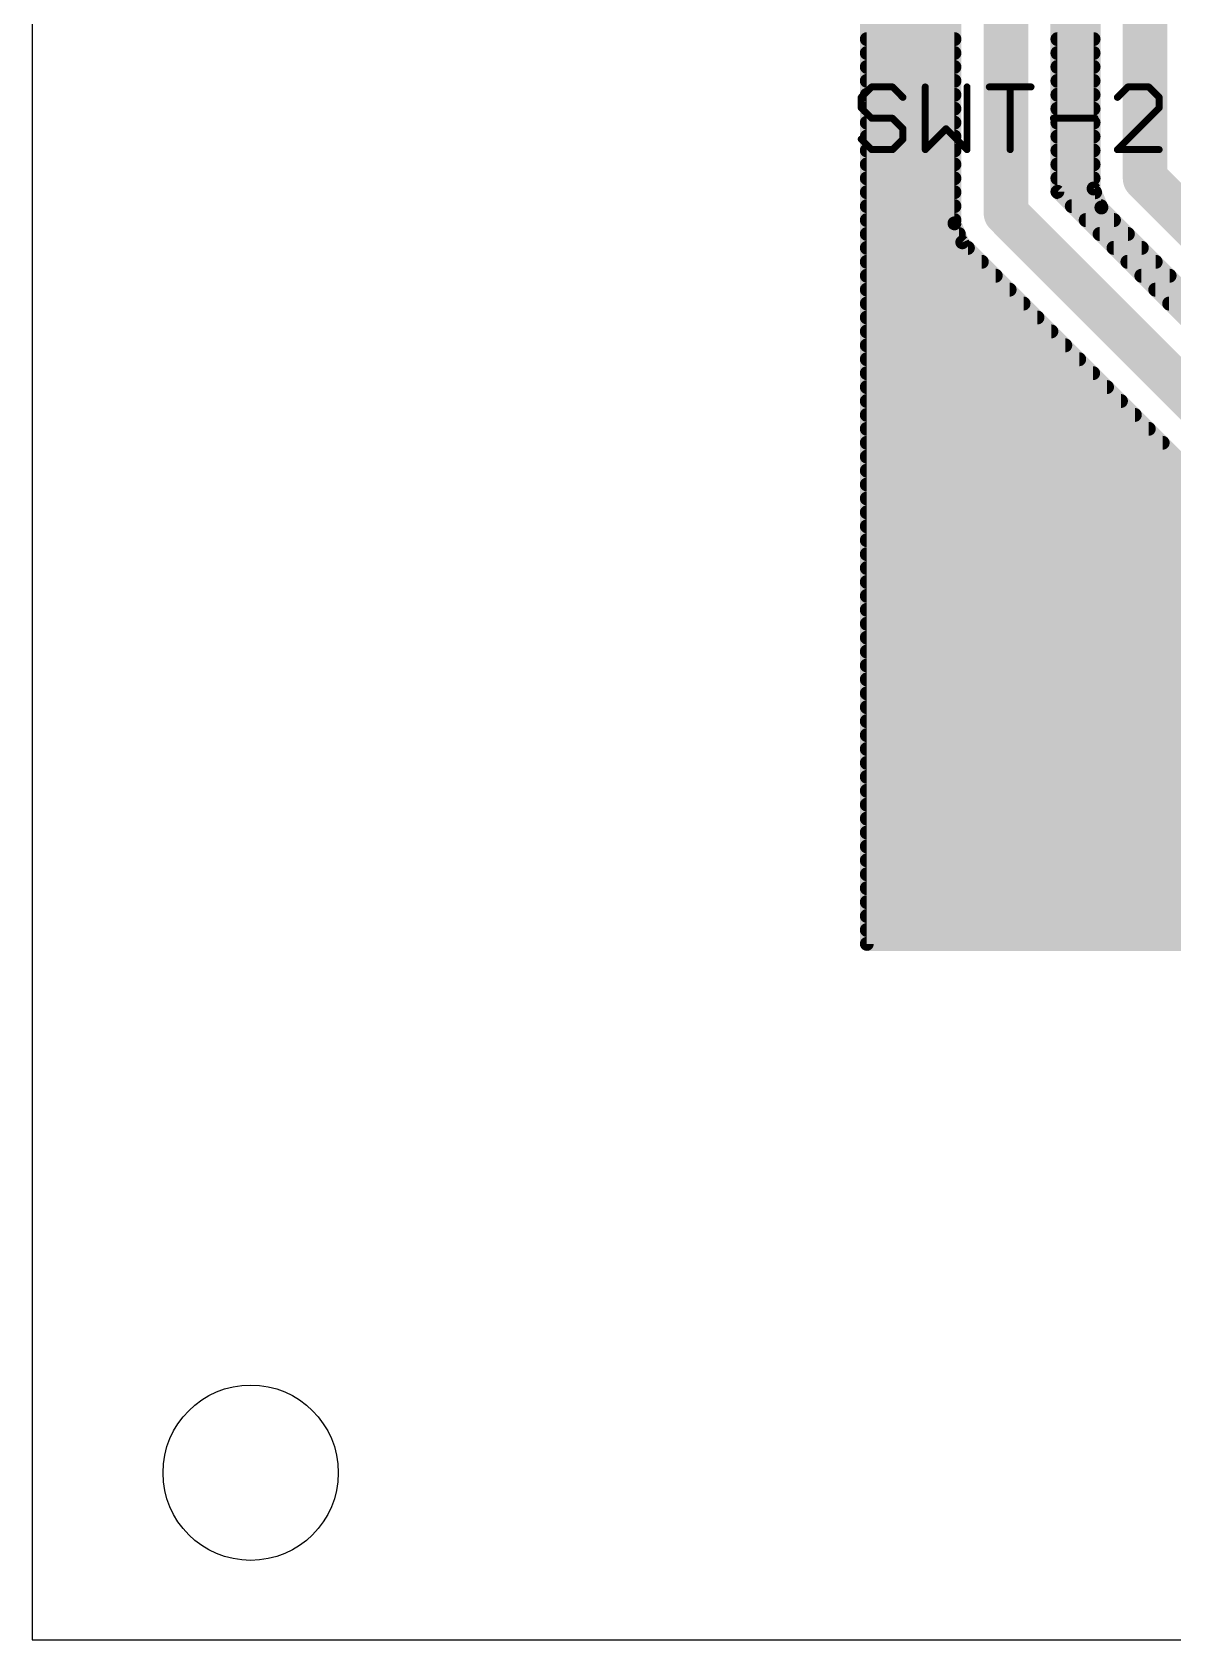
# Model space of a CAD drawing. Extents: x -15.2 to 43.2, y -12.7 to 63.2.
# Drawn here: x -15.24 to 5.59, y -12.7 to 16.64 of the extents above; entities that cross this region are included whole.
import ezdxf

# ---------------------------------------------------------------- set-up
doc = ezdxf.new("R2010")
doc.units = 0
for name, color, linetype in [('16', 175, 'CONTINUOUS'), ('20', 7, 'CONTINUOUS'), ('27', 253, 'CONTINUOUS')]:
    doc.layers.add(name, color=color, linetype=linetype)

msp = doc.modelspace()

# ---------------------------------------------------------------- linework, layer by layer
at = {"layer": '16'}
for points, const_width in [([(0, 0), (0, 55.88)], 0.254), ([(5.08, 21.59), (5.08, 13.97)], 0.8128), ([(2.54, 20.32), (2.54, 13.335)], 0.8128), ([(1.6002, 18.9616), (1.6002, 13.1481)], 0.254), ([(3.4798, 13.7243), (3.4798, 18.9616)], 0.254), ([(4.1402, 19.1741), (4.1402, 13.7831)], 0.254), ([(0, 16.764), (1.6002, 16.764)], 0.254), ([(3.4798, 16.764), (4.1402, 16.764)], 0.254), ([(0, 16.51), (1.6002, 16.51)], 0.254), ([(3.4798, 16.51), (4.1402, 16.51)], 0.254), ([(0, 16.256), (1.6002, 16.256)], 0.254), ([(3.4798, 16.256), (4.1402, 16.256)], 0.254), ([(0, 16.002), (1.6002, 16.002)], 0.254), ([(0, 15.748), (1.6002, 15.748)], 0.254), ([(3.4798, 16.002), (4.1402, 16.002)], 0.254), ([(3.4798, 15.748), (4.1402, 15.748)], 0.254), ([(0, 15.494), (1.6002, 15.494)], 0.254), ([(3.4798, 15.494), (4.1402, 15.494)], 0.254), ([(0, 15.24), (1.6002, 15.24)], 0.254), ([(3.4798, 15.24), (4.1402, 15.24)], 0.254), ([(0, 14.986), (1.6002, 14.986)], 0.254), ([(3.4798, 14.986), (4.1402, 14.986)], 0.254), ([(0, 14.732), (1.6002, 14.732)], 0.254), ([(3.4798, 14.732), (4.1402, 14.732)], 0.254), ([(0, 14.478), (1.6002, 14.478)], 0.254), ([(3.4798, 14.478), (4.1402, 14.478)], 0.254), ([(5.08, 13.97), (8.89, 10.16)], 0.8128), ([(0, 14.224), (1.6002, 14.224)], 0.254), ([(0, 13.97), (1.6002, 13.97)], 0.254), ([(3.4798, 14.224), (4.1402, 14.224)], 0.254), ([(3.4798, 13.97), (4.1402, 13.97)], 0.254), ([(0, 13.716), (1.6002, 13.716)], 0.254), ([(8.1043, 9.0998), (3.4798, 13.7243)], 0.254), ([(3.4881, 13.716), (4.168, 13.716)], 0.254), ([(4.1402, 13.7831), (4.2833, 13.4376)], 0.254), ([(0, 13.462), (1.6002, 13.462)], 0.254), ([(2.54, 13.335), (7.715, 8.16)], 0.8128), ([(3.7421, 13.462), (4.2732, 13.462)], 0.254), ([(4.2833, 13.4376), (8.0933, 9.6276)], 0.254), ([(0, 13.208), (1.6002, 13.208)], 0.254), ([(1.6002, 13.1481), (1.7433, 12.8026)], 0.254), ([(3.9961, 13.208), (4.5129, 13.208)], 0.254), ([(0, 12.954), (1.6806, 12.954)], 0.254), ([(1.7433, 12.8026), (6.9183, 7.6276)], 0.254), ([(4.2501, 12.954), (4.7669, 12.954)], 0.254), ([(0, 12.7), (1.8459, 12.7)], 0.254), ([(4.5041, 12.7), (5.0209, 12.7)], 0.254), ([(0, 12.446), (2.0999, 12.446)], 0.254), ([(4.7581, 12.446), (5.2749, 12.446)], 0.254), ([(0, 12.192), (2.3539, 12.192)], 0.254), ([(0, 11.938), (2.6079, 11.938)], 0.254), ([(5.0121, 12.192), (5.5289, 12.192)], 0.254), ([(5.2661, 11.938), (5.7829, 11.938)], 0.254), ([(0, 11.684), (2.8619, 11.684)], 0.254), ([(5.5201, 11.684), (6.0369, 11.684)], 0.254), ([(0, 11.43), (3.1159, 11.43)], 0.254), ([(0, 11.176), (3.3699, 11.176)], 0.254), ([(0, 10.922), (3.6239, 10.922)], 0.254), ([(0, 10.668), (3.8779, 10.668)], 0.254), ([(0, 10.414), (4.1319, 10.414)], 0.254), ([(0, 10.16), (4.3859, 10.16)], 0.254), ([(0, 9.906), (4.6399, 9.906)], 0.254), ([(0, 9.652), (4.8939, 9.652)], 0.254), ([(0, 9.398), (5.1479, 9.398)], 0.254), ([(0, 9.144), (5.4019, 9.144)], 0.254), ([(0, 8.89), (5.6559, 8.89)], 0.254), ([(0, 8.636), (5.9099, 8.636)], 0.254), ([(0, 8.382), (6.1639, 8.382)], 0.254), ([(0, 8.128), (6.4179, 8.128)], 0.254), ([(0, 7.874), (6.6719, 7.874)], 0.254), ([(0, 7.62), (6.9259, 7.62)], 0.254), ([(0, 7.366), (7.1799, 7.366)], 0.254), ([(0, 7.112), (10.0439, 7.112)], 0.254), ([(0, 6.858), (12.8977, 6.858)], 0.254), ([(0, 6.604), (27.94, 6.604)], 0.254), ([(0, 6.35), (27.94, 6.35)], 0.254), ([(0, 6.096), (27.94, 6.096)], 0.254), ([(0, 5.842), (27.94, 5.842)], 0.254), ([(0, 5.588), (27.94, 5.588)], 0.254), ([(0, 5.334), (27.94, 5.334)], 0.254), ([(0, 5.08), (27.94, 5.08)], 0.254), ([(0, 4.826), (27.94, 4.826)], 0.254), ([(0, 4.572), (27.94, 4.572)], 0.254), ([(0, 4.318), (27.94, 4.318)], 0.254), ([(0, 4.064), (27.94, 4.064)], 0.254), ([(0, 3.81), (27.94, 3.81)], 0.254), ([(0, 3.556), (27.94, 3.556)], 0.254), ([(0, 3.302), (27.94, 3.302)], 0.254), ([(0, 3.048), (27.94, 3.048)], 0.254), ([(0, 2.794), (27.94, 2.794)], 0.254), ([(0, 2.54), (27.94, 2.54)], 0.254), ([(0, 2.286), (27.94, 2.286)], 0.254), ([(0, 2.032), (27.94, 2.032)], 0.254), ([(0, 1.778), (27.94, 1.778)], 0.254), ([(0, 1.524), (27.94, 1.524)], 0.254), ([(0, 1.27), (27.94, 1.27)], 0.254), ([(0, 1.016), (27.94, 1.016)], 0.254), ([(0, 0.762), (27.94, 0.762)], 0.254), ([(0, 0.508), (27.94, 0.508)], 0.254), ([(0, 0.254), (27.94, 0.254)], 0.254), ([(27.94, 0), (0, 0)], 0.254), ([(0, 0), (27.94, 0)], 0.254)]:
    msp.add_lwpolyline(points, dxfattribs=dict(at, const_width=const_width))
for points, const_width in [([(0, 16.5735, 1), (0, 16.4465)], 0.127), ([(1.6002, 16.4465, 1), (1.6002, 16.5735)], 0.127), ([(3.4798, 16.5735, 1), (3.4798, 16.4465)], 0.127), ([(4.1402, 16.4465, 1), (4.1402, 16.5735)], 0.127), ([(0, 16.3195, 1), (0, 16.1925)], 0.127), ([(1.6002, 16.1925, 1), (1.6002, 16.3195)], 0.127), ([(3.4798, 16.3195, 1), (3.4798, 16.1925)], 0.127), ([(4.1402, 16.1925, 1), (4.1402, 16.3195)], 0.127), ([(0, 16.0655, 1), (0, 15.9385)], 0.127), ([(0, 15.8115, 1), (0, 15.6845)], 0.127), ([(1.6002, 15.9385, 1), (1.6002, 16.0655)], 0.127), ([(1.6002, 15.6845, 1), (1.6002, 15.8115)], 0.127), ([(3.4798, 16.0655, 1), (3.4798, 15.9385)], 0.127), ([(3.4798, 15.8115, 1), (3.4798, 15.6845)], 0.127), ([(4.1402, 15.9385, 1), (4.1402, 16.0655)], 0.127), ([(4.1402, 15.6845, 1), (4.1402, 15.8115)], 0.127), ([(0, 15.5575, 1), (0, 15.4305)], 0.127), ([(1.6002, 15.4305, 1), (1.6002, 15.5575)], 0.127), ([(3.4798, 15.5575, 1), (3.4798, 15.4305)], 0.127), ([(4.1402, 15.4305, 1), (4.1402, 15.5575)], 0.127), ([(0, 15.3035, 1), (0, 15.1765)], 0.127), ([(1.6002, 15.1765, 1), (1.6002, 15.3035)], 0.127), ([(3.4798, 15.3035, 1), (3.4798, 15.1765)], 0.127), ([(4.1402, 15.1765, 1), (4.1402, 15.3035)], 0.127), ([(0, 15.0495, 1), (0, 14.9225)], 0.127), ([(1.6002, 14.9225, 1), (1.6002, 15.0495)], 0.127), ([(3.4798, 15.0495, 1), (3.4798, 14.9225)], 0.127), ([(4.1402, 14.9225, 1), (4.1402, 15.0495)], 0.127), ([(0, 14.7955, 1), (0, 14.6685)], 0.127), ([(1.6002, 14.6685, 1), (1.6002, 14.7955)], 0.127), ([(3.4798, 14.7955, 1), (3.4798, 14.6685)], 0.127), ([(4.1402, 14.6685, 1), (4.1402, 14.7955)], 0.127), ([(0, 14.5415, 1), (0, 14.4145)], 0.127), ([(1.6002, 14.4145, 1), (1.6002, 14.5415)], 0.127), ([(3.4798, 14.5415, 1), (3.4798, 14.4145)], 0.127), ([(4.1402, 14.4145, 1), (4.1402, 14.5415)], 0.127), ([(5.2237, 14.1137, 1), (4.9363, 13.8263)], 0.4064), ([(0, 14.2875, 1), (0, 14.1605)], 0.127), ([(0, 14.0335, 1), (0, 13.9065)], 0.127), ([(1.6002, 14.1605, 1), (1.6002, 14.2875)], 0.127), ([(1.6002, 13.9065, 1), (1.6002, 14.0335)], 0.127), ([(3.4798, 14.2875, 1), (3.4798, 14.1605)], 0.127), ([(3.4798, 14.0335, 1), (3.4798, 13.9065)], 0.127), ([(4.1402, 14.1605, 1), (4.1402, 14.2875)], 0.127), ([(4.1402, 13.9065, 1), (4.1402, 14.0335)], 0.127), ([(4.8768, 13.97, 1), (5.2832, 13.97)], 0.4064), ([(0, 13.7795, 1), (0, 13.6525)], 0.127), ([(1.6002, 13.6525, 1), (1.6002, 13.7795)], 0.127), ([(3.5247, 13.7692, 1), (3.4349, 13.6794)], 0.127), ([(3.4881, 13.7795, 1), (3.4881, 13.6525)], 0.127), ([(4.1989, 13.8074, 1), (4.0815, 13.7588)], 0.127), ([(4.0767, 13.7831, 1), (4.2037, 13.7831)], 0.127), ([(4.168, 13.6525, 1), (4.168, 13.7795)], 0.127), ([(0, 13.5255, 1), (0, 13.3985)], 0.127), ([(1.6002, 13.3985, 1), (1.6002, 13.5255)], 0.127), ([(2.6837, 13.4787, 1), (2.3963, 13.1913)], 0.4064), ([(2.3368, 13.335, 1), (2.7432, 13.335)], 0.4064), ([(3.4163, 13.7243, 1), (3.5433, 13.7243)], 0.127), ([(3.7421, 13.5255, 1), (3.7421, 13.3985)], 0.127), ([(4.3282, 13.4825, 1), (4.2384, 13.3927)], 0.127), ([(4.2246, 13.4133, 1), (4.3419, 13.4619)], 0.127), ([(4.2732, 13.3985, 1), (4.2732, 13.5255)], 0.127), ([(0, 13.2715, 1), (0, 13.1445)], 0.127), ([(1.6589, 13.1724, 1), (1.5415, 13.1238)], 0.127), ([(1.5367, 13.1481, 1), (1.6637, 13.1481)], 0.127), ([(1.6002, 13.1445, 1), (1.6002, 13.2715)], 0.127), ([(3.9961, 13.2715, 1), (3.9961, 13.1445)], 0.127), ([(4.5129, 13.1445, 1), (4.5129, 13.2715)], 0.127), ([(0, 13.0175, 1), (0, 12.8905)], 0.127), ([(1.7882, 12.8475, 1), (1.6984, 12.7577)], 0.127), ([(1.6806, 12.8905, 1), (1.6806, 13.0175)], 0.127), ([(4.2501, 13.0175, 1), (4.2501, 12.8905)], 0.127), ([(4.7669, 12.8905, 1), (4.7669, 13.0175)], 0.127), ([(0, 12.7635, 1), (0, 12.6365)], 0.127), ([(1.6846, 12.7783, 1), (1.8019, 12.8269)], 0.127), ([(1.8459, 12.6365, 1), (1.8459, 12.7635)], 0.127), ([(4.5041, 12.7635, 1), (4.5041, 12.6365)], 0.127), ([(5.0209, 12.6365, 1), (5.0209, 12.7635)], 0.127), ([(0, 12.5095, 1), (0, 12.3825)], 0.127), ([(2.0999, 12.3825, 1), (2.0999, 12.5095)], 0.127), ([(4.7581, 12.5095, 1), (4.7581, 12.3825)], 0.127), ([(5.2749, 12.3825, 1), (5.2749, 12.5095)], 0.127), ([(0, 12.2555, 1), (0, 12.1285)], 0.127), ([(0, 12.0015, 1), (0, 11.8745)], 0.127), ([(2.3539, 12.1285, 1), (2.3539, 12.2555)], 0.127), ([(2.6079, 11.8745, 1), (2.6079, 12.0015)], 0.127), ([(5.0121, 12.2555, 1), (5.0121, 12.1285)], 0.127), ([(5.2661, 12.0015, 1), (5.2661, 11.8745)], 0.127), ([(5.5289, 12.1285, 1), (5.5289, 12.2555)], 0.127), ([(0, 11.7475, 1), (0, 11.6205)], 0.127), ([(2.8619, 11.6205, 1), (2.8619, 11.7475)], 0.127), ([(5.5201, 11.7475, 1), (5.5201, 11.6205)], 0.127), ([(0, 11.4935, 1), (0, 11.3665)], 0.127), ([(3.1159, 11.3665, 1), (3.1159, 11.4935)], 0.127), ([(0, 11.2395, 1), (0, 11.1125)], 0.127), ([(3.3699, 11.1125, 1), (3.3699, 11.2395)], 0.127), ([(0, 10.9855, 1), (0, 10.8585)], 0.127), ([(3.6239, 10.8585, 1), (3.6239, 10.9855)], 0.127), ([(0, 10.7315, 1), (0, 10.6045)], 0.127), ([(3.8779, 10.6045, 1), (3.8779, 10.7315)], 0.127), ([(0, 10.4775, 1), (0, 10.3505)], 0.127), ([(0, 10.2235, 1), (0, 10.0965)], 0.127), ([(4.1319, 10.3505, 1), (4.1319, 10.4775)], 0.127), ([(4.3859, 10.0965, 1), (4.3859, 10.2235)], 0.127), ([(0, 9.9695, 1), (0, 9.8425)], 0.127), ([(4.6399, 9.8425, 1), (4.6399, 9.9695)], 0.127), ([(0, 9.7155, 1), (0, 9.5885)], 0.127), ([(4.8939, 9.5885, 1), (4.8939, 9.7155)], 0.127), ([(0, 9.4615, 1), (0, 9.3345)], 0.127), ([(5.1479, 9.3345, 1), (5.1479, 9.4615)], 0.127), ([(0, 9.2075, 1), (0, 9.0805)], 0.127), ([(5.4019, 9.0805, 1), (5.4019, 9.2075)], 0.127), ([(0, 8.9535, 1), (0, 8.8265)], 0.127), ([(0, 8.6995, 1), (0, 8.5725)], 0.127), ([(0, 8.4455, 1), (0, 8.3185)], 0.127), ([(0, 8.1915, 1), (0, 8.0645)], 0.127), ([(0, 7.9375, 1), (0, 7.8105)], 0.127), ([(0, 7.6835, 1), (0, 7.5565)], 0.127), ([(0, 7.4295, 1), (0, 7.3025)], 0.127), ([(0, 7.1755, 1), (0, 7.0485)], 0.127), ([(0, 6.9215, 1), (0, 6.7945)], 0.127), ([(0, 6.6675, 1), (0, 6.5405)], 0.127), ([(0, 6.4135, 1), (0, 6.2865)], 0.127), ([(0, 6.1595, 1), (0, 6.0325)], 0.127), ([(0, 5.9055, 1), (0, 5.7785)], 0.127), ([(0, 5.6515, 1), (0, 5.5245)], 0.127), ([(0, 5.3975, 1), (0, 5.2705)], 0.127), ([(0, 5.1435, 1), (0, 5.0165)], 0.127), ([(0, 4.8895, 1), (0, 4.7625)], 0.127), ([(0, 4.6355, 1), (0, 4.5085)], 0.127), ([(0, 4.3815, 1), (0, 4.2545)], 0.127), ([(0, 4.1275, 1), (0, 4.0005)], 0.127), ([(0, 3.8735, 1), (0, 3.7465)], 0.127), ([(0, 3.6195, 1), (0, 3.4925)], 0.127), ([(0, 3.3655, 1), (0, 3.2385)], 0.127), ([(0, 3.1115, 1), (0, 2.9845)], 0.127), ([(0, 2.8575, 1), (0, 2.7305)], 0.127), ([(0, 2.6035, 1), (0, 2.4765)], 0.127), ([(0, 2.3495, 1), (0, 2.2225)], 0.127), ([(0, 2.0955, 1), (0, 1.9685)], 0.127), ([(0, 1.8415, 1), (0, 1.7145)], 0.127), ([(0, 1.5875, 1), (0, 1.4605)], 0.127), ([(0, 1.3335, 1), (0, 1.2065)], 0.127), ([(0, 1.0795, 1), (0, 0.9525)], 0.127), ([(0, 0.8255, 1), (0, 0.6985)], 0.127), ([(0, 0.5715, 1), (0, 0.4445)], 0.127), ([(0, 0.3175, 1), (0, 0.1905)], 0.127), ([(0, 0.0635, 1), (0, -0.0635)], 0.127), ([(0, 0.0635, 1), (0, -0.0635)], 0.127), ([(-0.0635, 0, 1), (0.0635, 0)], 0.127)]:
    msp.add_lwpolyline(points, format="xyb", dxfattribs=dict(at, const_width=const_width))
at = {"layer": '20'}
for p, q in [((-15.24, 63.17), (-15.24, -12.7)), ((-15.24, -12.7), (43.16, -12.7))]:
    msp.add_line(p, q, dxfattribs=at)
msp.add_circle((-11.25, -9.65), 1.6, dxfattribs=at)
at = {"layer": '27', "const_width": 0.127}
for points in [[(0.088, 15.6375), (-0.1027, 15.4468)], [(0.4693, 15.6375), (0.088, 15.6375)], [(0.66, 15.4468), (0.4693, 15.6375)], [(1.0667, 15.6375), (1.0667, 14.4935)], [(1.8294, 14.4935), (1.8294, 15.6375)], [(2.2361, 15.6375), (2.9988, 15.6375)], [(2.6174, 14.4935), (2.6174, 15.6375)], [(4.7656, 15.6375), (4.5749, 15.4468)], [(5.1469, 15.6375), (4.7656, 15.6375)], [(5.3375, 15.4468), (5.1469, 15.6375)], [(-0.1027, 15.4468), (-0.1027, 15.2561)], [(-0.1027, 15.2561), (0.088, 15.0655)], [(4.5749, 14.4935), (5.3375, 15.2561)], [(5.3375, 15.2561), (5.3375, 15.4468)], [(0.088, 15.0655), (0.4693, 15.0655)], [(0.4693, 15.0655), (0.66, 14.8748)], [(3.4055, 15.0655), (4.1681, 15.0655)], [(0.088, 14.4935), (-0.1027, 14.6842)], [(0.66, 14.6842), (0.4693, 14.4935)], [(0.66, 14.8748), (0.66, 14.6842)], [(1.0667, 14.4935), (1.448, 14.8748)], [(1.448, 14.8748), (1.8294, 14.4935)], [(0.4693, 14.4935), (0.088, 14.4935)], [(5.3375, 14.4935), (4.5749, 14.4935)]]:
    msp.add_lwpolyline(points, dxfattribs=at)
at = {"layer": '27', "const_width": 0.0635}
for points in [[(0.088, 15.6692, 1), (0.088, 15.6057)], [(0.1104, 15.615, 1), (0.0655, 15.6599)], [(0.4917, 15.6599, 1), (0.4468, 15.615)], [(0.4693, 15.6057, 1), (0.4693, 15.6692)], [(1.0985, 15.6375, 1), (1.035, 15.6375)], [(1.8611, 15.6375, 1), (1.7976, 15.6375)], [(2.2361, 15.6692, 1), (2.2361, 15.6057)], [(2.6492, 15.6375, 1), (2.5857, 15.6375)], [(2.9988, 15.6057, 1), (2.9988, 15.6692)], [(4.7656, 15.6692, 1), (4.7656, 15.6057)], [(4.788, 15.615, 1), (4.7431, 15.6599)], [(5.1693, 15.6599, 1), (5.1244, 15.615)], [(5.1469, 15.6057, 1), (5.1469, 15.6692)], [(-0.0709, 15.4468, 1), (-0.1344, 15.4468)], [(-0.1251, 15.4693, 1), (-0.0802, 15.4244)], [(-0.0802, 15.2786, 1), (-0.1251, 15.2337)], [(-0.1344, 15.2561, 1), (-0.0709, 15.2561)], [(0.6375, 15.4244, 1), (0.6824, 15.4693)], [(4.5524, 15.4693, 1), (4.5973, 15.4244)], [(5.3693, 15.4468, 1), (5.3058, 15.4468)], [(5.3058, 15.2561, 1), (5.3693, 15.2561)], [(5.36, 15.2337, 1), (5.3151, 15.2786)], [(5.3151, 15.4244, 1), (5.36, 15.4693)], [(0.088, 15.0972, 1), (0.088, 15.0337)], [(0.0655, 15.043, 1), (0.1104, 15.0879)], [(0.4917, 15.0879, 1), (0.4468, 15.043)], [(0.4693, 15.0337, 1), (0.4693, 15.0972)], [(3.4055, 15.0972, 1), (3.4055, 15.0337)], [(4.1681, 15.0337, 1), (4.1681, 15.0972)], [(-0.0802, 14.7066, 1), (-0.1251, 14.6617)], [(0.6917, 14.8748, 1), (0.6282, 14.8748)], [(0.6282, 14.6842, 1), (0.6917, 14.6842)], [(0.6375, 14.8524, 1), (0.6824, 14.8973)], [(0.6824, 14.6617, 1), (0.6375, 14.7066)], [(1.4705, 14.8973, 1), (1.4256, 14.8524)], [(1.4705, 14.8524, 1), (1.4256, 14.8973)], [(0.088, 14.5253, 1), (0.088, 14.4618)], [(0.0655, 14.471, 1), (0.1104, 14.516)], [(0.4468, 14.516, 1), (0.4917, 14.471)], [(0.4693, 14.4618, 1), (0.4693, 14.5253)], [(1.0443, 14.516, 1), (1.0892, 14.471)], [(1.035, 14.4935, 1), (1.0985, 14.4935)], [(1.7976, 14.4935, 1), (1.8611, 14.4935)], [(1.8069, 14.471, 1), (1.8518, 14.516)], [(2.5857, 14.4935, 1), (2.6492, 14.4935)], [(4.5524, 14.516, 1), (4.5973, 14.471)], [(4.5749, 14.5253, 1), (4.5749, 14.4618)], [(5.3375, 14.4618, 1), (5.3375, 14.5253)]]:
    msp.add_lwpolyline(points, format="xyb", dxfattribs=at)

doc.saveas('drawing.dxf')
